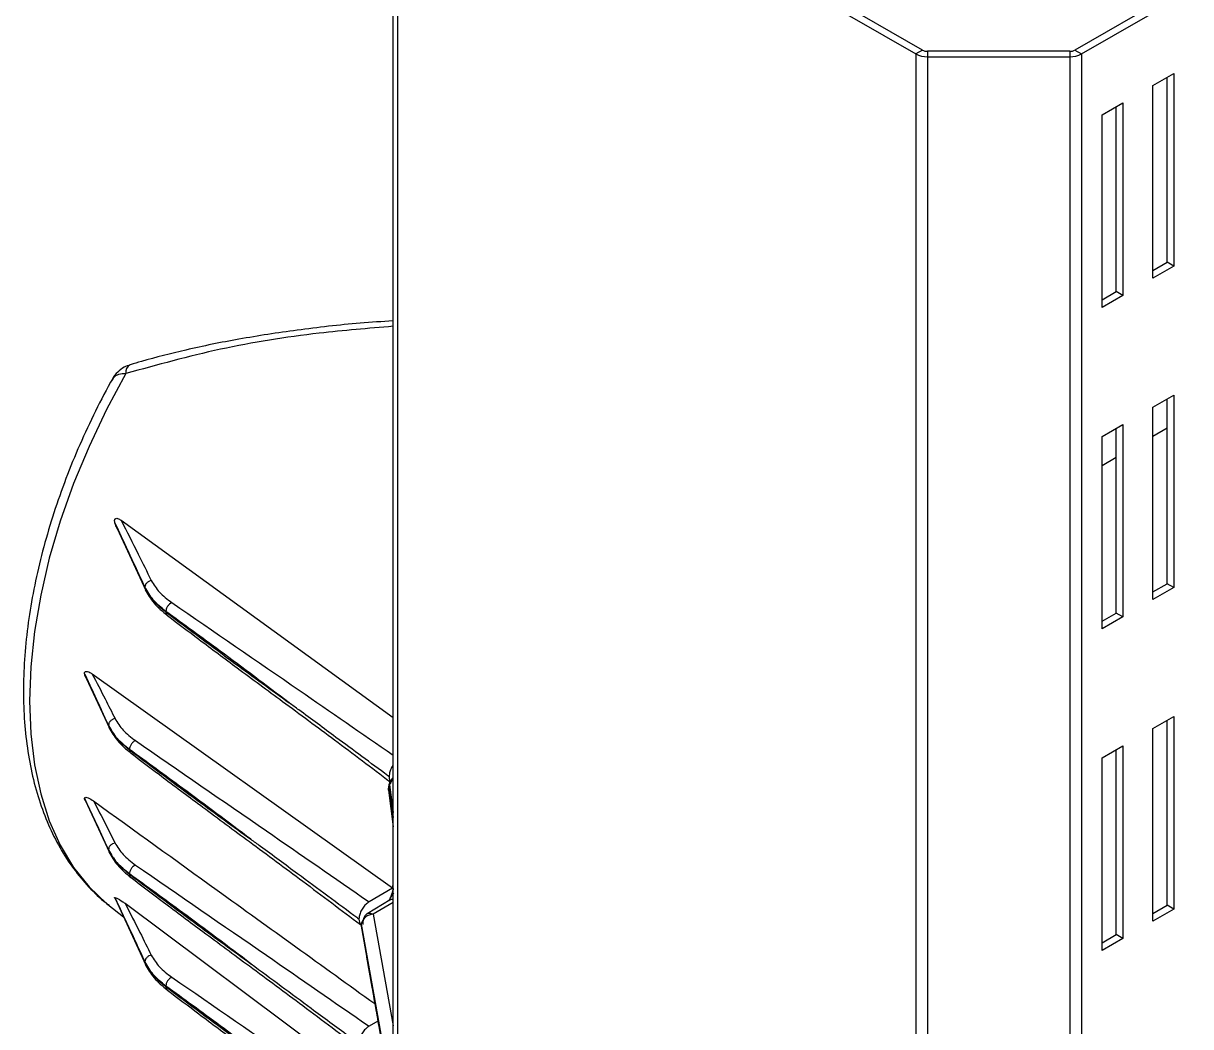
# Model space of a CAD drawing. Extents: x 8 to 113, y 0 to 87.
# Drawn here: x 10.368 to 15.318, y 70.201 to 74.457 of the extents above; entities that cross this region are included whole.
import ezdxf

# ---------------------------------------------------------------- set-up
doc = ezdxf.new("R2010")
doc.units = 0
doc.header["$MEASUREMENT"] = 0
doc.layers.add('OBJECT', color=7, linetype='CONTINUOUS')

msp = doc.modelspace()

# ---------------------------------------------------------------- linework, layer by layer
at = {"layer": 'OBJECT'}
for p, q in [((11.9357, 70.0909), (11.9357, 75.623)), ((11.9562, 75.5944), (14.1518, 74.3269)), ((11.9562, 70.0624), (11.9562, 75.5944)), ((14.1801, 74.3432), (11.9844, 75.6108)), ((15.6314, 74.8076), (14.827, 74.3432)), ((14.8553, 74.3269), (15.6597, 74.7913)), ((14.1801, 74.3432), (14.1518, 74.3269)), ((14.2013, 74.3382), (14.2013, 74.3151)), ((14.8058, 74.3382), (14.2013, 74.3382)), ((14.8058, 74.3382), (14.8058, 74.3151)), ((14.827, 74.3432), (14.8553, 74.3269)), ((14.1518, 74.3269), (14.1518, 68.7948)), ((14.2013, 74.3151), (14.2013, 68.783)), ((14.2013, 74.3151), (14.8058, 74.3151)), ((14.8058, 74.3151), (14.8058, 68.783)), ((14.8553, 74.3269), (14.8553, 68.7948)), ((15.1576, 74.1928), (15.246, 74.2438)), ((15.246, 74.2438), (15.246, 73.4273)), ((15.1576, 73.3762), (15.1576, 74.1928)), ((15.2177, 73.4436), (15.2177, 74.2275)), ((14.942, 74.0683), (15.0304, 74.1193)), ((15.0021, 73.3191), (15.0021, 74.103)), ((15.0304, 74.1193), (15.0304, 73.3028)), ((14.942, 73.2517), (14.942, 74.0683)), ((15.1576, 73.4089), (15.2177, 73.4436)), ((15.246, 73.4273), (15.1576, 73.3762)), ((15.246, 73.4273), (15.2177, 73.4436)), ((14.942, 73.2844), (15.0021, 73.3191)), ((15.0304, 73.3028), (14.942, 73.2517)), ((15.0304, 73.3028), (15.0021, 73.3191)), ((15.1576, 72.8292), (15.246, 72.8802)), ((15.2177, 72.08), (15.2177, 72.8639)), ((15.246, 72.8802), (15.246, 72.0636)), ((15.1576, 72.0126), (15.1576, 72.8292)), ((14.942, 72.7047), (15.0304, 72.7557)), ((15.0304, 72.7557), (15.0304, 71.9391)), ((14.942, 71.8881), (14.942, 72.7047)), ((15.0021, 71.9555), (15.0021, 72.7394)), ((15.2177, 72.7397), (15.1576, 72.705)), ((15.0021, 72.6152), (14.942, 72.5805)), ((10.766, 72.3148), (10.8876, 72.0511)), ((10.7831, 72.3489), (11.9357, 71.5122)), ((10.8839, 72.0659), (10.8839, 72.0621)), ((15.1576, 72.0453), (15.2177, 72.08)), ((15.246, 72.0636), (15.1576, 72.0126)), ((15.246, 72.0636), (15.2177, 72.08)), ((10.9728, 71.9621), (10.9728, 71.9598)), ((14.942, 71.9208), (15.0021, 71.9555)), ((15.0304, 71.9391), (14.942, 71.8881)), ((15.0304, 71.9391), (15.0021, 71.9555)), ((10.6347, 71.6798), (10.7334, 71.4671)), ((11.9332, 70.788), (10.6605, 71.6969)), ((15.1576, 71.4655), (15.246, 71.5166)), ((15.246, 71.5166), (15.246, 70.7)), ((10.7295, 71.4794), (10.7295, 71.4785)), ((15.2177, 70.7163), (15.2177, 71.5002)), ((15.1576, 70.649), (15.1576, 71.4655)), ((10.8185, 71.3765), (10.8185, 71.3754)), ((14.942, 71.341), (15.0304, 71.3921)), ((15.0021, 70.5918), (15.0021, 71.3757)), ((15.0304, 71.3921), (15.0304, 70.5755)), ((14.942, 70.5245), (14.942, 71.341)), ((11.9188, 71.2209), (11.9357, 71.0879)), ((11.9193, 71.2618), (11.9193, 71.2616)), ((11.9207, 71.2274), (11.9357, 71.1095)), ((11.9168, 71.2037), (11.9357, 71.0487)), ((10.6302, 71.162), (10.7334, 70.9396)), ((10.7295, 70.951), (10.7295, 70.952)), ((10.8185, 70.8479), (10.8185, 70.8491)), ((11.9332, 70.788), (11.834, 70.7307)), ((11.9332, 70.788), (11.9357, 70.8057)), ((11.9357, 70.7878), (11.9342, 70.7776)), ((10.7571, 70.7455), (10.8876, 70.4621)), ((11.9232, 70.7391), (11.8254, 70.6798)), ((11.9357, 70.728), (11.8516, 70.6778)), ((11.9217, 70.7377), (11.9181, 70.7354)), ((11.9257, 70.7475), (11.939, 70.7687)), ((10.7271, 70.7194), (10.7935, 70.6664)), ((10.7271, 70.7194), (10.7312, 70.7161)), ((11.8296, 69.9536), (10.8006, 70.7233)), ((11.8516, 70.6778), (11.9357, 70.2044)), ((15.1576, 70.6816), (15.2177, 70.7163)), ((15.246, 70.7), (15.1576, 70.649)), ((15.246, 70.7), (15.2177, 70.7163)), ((11.7914, 70.6572), (11.7914, 70.657)), ((11.8009, 70.6361), (11.8998, 70.078)), ((11.8994, 70.0731), (11.8009, 70.6355)), ((14.942, 70.5571), (15.0021, 70.5918)), ((15.0304, 70.5755), (14.942, 70.5245)), ((15.0304, 70.5755), (15.0021, 70.5918)), ((10.8839, 70.4731), (10.8839, 70.4769)), ((10.9728, 70.3708), (10.9728, 70.3732)), ((11.8715, 70.2248), (11.834, 70.2032))]:
    msp.add_line(p, q, dxfattribs=at)
at = {"layer": 'OBJECT', "flags": 128}
for points in [[(10.8035, 72.9712), (10.7211, 72.8184), (10.6468, 72.6624), (10.5813, 72.5046), (10.5251, 72.3459), (10.4784, 72.1877), (10.4418, 72.0311), (10.4154, 71.8773), (10.3996, 71.7274), (10.3942, 71.5826), (10.3996, 71.4439), (10.4154, 71.3124), (10.4418, 71.189), (10.4784, 71.0747), (10.5251, 70.9704), (10.5813, 70.8767), (10.6468, 70.7945), (10.7211, 70.7242), (10.7271, 70.7194)], [(11.9168, 71.2037), (11.9166, 71.2111), (11.9188, 71.2209)], [(11.9357, 70.7813), (11.9343, 70.7794), (11.9336, 70.7774)], [(11.9257, 70.7475), (11.925, 70.7482), (11.9248, 70.7489), (11.9248, 70.7493), (11.9252, 70.7497), (11.9256, 70.7498)], [(11.7914, 70.6572), (11.789, 70.6589), (11.7871, 70.6603)], [(11.8009, 70.6355), (11.8009, 70.6267), (11.8017, 70.6227)]]:
    msp.add_lwpolyline(points, dxfattribs=at)
at = {"layer": 'OBJECT'}
for centre, radius, start, end in [((14.2005, 74.3814), 0.0433, 241.9585, 271.1442), ((14.8067, 74.3814), 0.0433, 268.8552, 298.0406), ((14.1993, 74.416), 0.101, 241.9601, 271.1438), ((14.8078, 74.416), 0.101, 268.8562, 298.04), ((10.8388, 72.9775), 0.0359, 119.0469, 190.0968), ((11.941, 70.7768), 0.00741, 175.4409, 223.566), ((11.9091, 70.7494), 0.0166, 315.9456, 353.4648), ((11.8525, 70.625), 0.0528, 91.0022, 167.843)]:
    msp.add_arc(centre, radius, start, end, dxfattribs=at)
for centre, major_axis, start_param, end_param in [((10.0161, 73.1392), (-0.7659, 2.3851), 4.306012, 4.30714), ((9.7659, 73.2913), (-0.7463, 2.324), 3.893388, 3.895339), ((9.7659, 73.2913), (-0.7463, 2.324), 3.50162, 3.503571), ((10.0161, 73.1392), (-0.7659, 2.3851), 3.08982, 3.090948)]:
    msp.add_ellipse(centre, major_axis=major_axis, ratio=0.199933, start_param=start_param, end_param=end_param, dxfattribs=at)
for points, knots in [([(11.9357, 73.1717), (11.831, 73.1629), (11.5827, 73.1422), (11.2008, 73.0815), (10.9359, 73.008), (10.8035, 72.9712)], [0, 0, 0, 0, 0.267036, 0.633641, 1, 1, 1, 1]), ([(11.9357, 73.1947), (11.8892, 73.1916), (11.7522, 73.1827), (11.5341, 73.1573), (11.2872, 73.1198), (11.0672, 73.0751), (10.9147, 73.0364), (10.8372, 73.0135), (10.8214, 73.0088)], [0, 0, 0, 0, 0.12024, 0.354778, 0.574557, 0.779582, 0.954953, 1, 1, 1, 1]), ([(10.8217, 73.0083), (10.8128, 73.0053), (10.7929, 72.9984), (10.7675, 72.9775), (10.7499, 72.9583), (10.7443, 72.945), (10.7434, 72.9428)], [0, 0, 0, 0, 0.257467, 0.577044, 0.932229, 1, 1, 1, 1]), ([(10.8035, 72.9712), (10.7926, 72.9703), (10.7707, 72.9686), (10.7508, 72.9574), (10.7462, 72.9462), (10.7446, 72.9424)], [0, 0, 0, 0, 0.392208, 0.7928, 1, 1, 1, 1]), ([(10.743, 72.9434), (10.7412, 72.9403), (10.7136, 72.8914), (10.6644, 72.7944), (10.5987, 72.6519), (10.5408, 72.5076), (10.4907, 72.3626), (10.4487, 72.2178), (10.4151, 72.0739), (10.3903, 71.9318), (10.3743, 71.7923), (10.3675, 71.6563), (10.3699, 71.5245), (10.3817, 71.3978), (10.4029, 71.277), (10.4335, 71.1631), (10.4733, 71.0568), (10.5222, 70.959), (10.5794, 70.8704), (10.6454, 70.7928), (10.6967, 70.7415), (10.7278, 70.7195), (10.7322, 70.7164)], [0, 0, 0, 0, 0.003666, 0.058545, 0.113449, 0.168377, 0.223344, 0.278361, 0.333441, 0.388592, 0.443822, 0.499132, 0.554514, 0.609946, 0.665364, 0.720681, 0.775777, 0.83051, 0.884738, 0.938365, 0.991378, 1, 1, 1, 1]), ([(10.7562, 72.3396), (10.7559, 72.3415), (10.7552, 72.3448), (10.7553, 72.3492), (10.7562, 72.3524), (10.7575, 72.3547), (10.7596, 72.3564), (10.763, 72.3576), (10.7715, 72.3567), (10.7781, 72.3523), (10.7831, 72.3489)], [0, 0, 0, 0, 0.113364, 0.188717, 0.241998, 0.295663, 0.342489, 0.417958, 0.560438, 1, 1, 1, 1]), ([(10.8839, 72.0659), (10.8601, 72.1169), (10.8175, 72.2081), (10.775, 72.2994), (10.7562, 72.3396)], [0, 0, 0, 0, 0.559998, 1, 1, 1, 1]), ([(10.766, 72.3148), (10.7658, 72.3152), (10.7617, 72.3215), (10.7592, 72.3295), (10.7568, 72.337)], [0, 0, 0, 0, 0.059771, 1, 1, 1, 1]), ([(10.7568, 72.337), (10.7805, 72.2857), (10.8229, 72.194), (10.8652, 72.1024), (10.8839, 72.0621)], [0, 0, 0, 0, 0.559997, 1, 1, 1, 1]), ([(10.7831, 72.3489), (10.8072, 72.3012), (10.8501, 72.216), (10.8921, 72.1307), (10.9106, 72.0931)], [0, 0, 0, 0, 0.560013, 1, 1, 1, 1]), ([(10.9106, 72.0931), (10.9072, 72.0923), (10.902, 72.0909), (10.8958, 72.0871), (10.8915, 72.0834), (10.8881, 72.0792), (10.8848, 72.0733), (10.8842, 72.0688), (10.8839, 72.0659)], [0, 0, 0, 0, 0.239573, 0.368432, 0.5, 0.63156, 0.76042, 1, 1, 1, 1]), ([(10.9728, 71.9621), (10.9535, 71.9781), (10.9149, 72.0101), (10.8942, 72.0473), (10.8839, 72.0659)], [0, 0, 0, 0, 0.499961, 1, 1, 1, 1]), ([(10.8839, 72.0621), (10.8942, 72.0438), (10.9149, 72.0071), (10.9535, 71.9756), (10.9728, 71.9598)], [0, 0, 0, 0, 0.500039, 1, 1, 1, 1]), ([(10.8839, 72.0621), (10.8842, 72.0593), (10.8846, 72.0553), (10.887, 72.0521), (10.8877, 72.0511)], [0, 0, 0, 0, 0.695925, 1, 1, 1, 1]), ([(10.9106, 72.0931), (10.9209, 72.0762), (10.9416, 72.0426), (10.979, 72.0141), (10.9977, 71.9999)], [0, 0, 0, 0, 0.501105, 1, 1, 1, 1]), ([(10.8855, 72.0545), (10.8964, 72.035), (10.9182, 71.996), (10.9585, 71.9625), (10.9786, 71.9457)], [0, 0, 0, 0, 0.50137, 1, 1, 1, 1]), ([(10.8877, 72.0511), (10.8879, 72.0509), (10.8888, 72.0494), (10.8912, 72.0475), (10.8936, 72.0463), (10.8947, 72.0458)], [0, 0, 0, 0, 0.096936, 0.624249, 1, 1, 1, 1]), ([(10.9977, 71.9999), (10.9945, 71.9981), (10.9896, 71.9953), (10.9838, 71.9894), (10.9798, 71.9842), (10.9766, 71.9785), (10.9736, 71.9709), (10.9731, 71.9656), (10.9728, 71.9621)], [0, 0, 0, 0, 0.239485, 0.368378, 0.5, 0.631622, 0.760513, 1, 1, 1, 1]), ([(11.4955, 71.5748), (11.3979, 71.6484), (11.2237, 71.7799), (11.0495, 71.9065), (10.9728, 71.9621)], [0, 0, 0, 0, 0.560064, 1, 1, 1, 1]), ([(10.9977, 71.9999), (11.178, 71.876), (11.4912, 71.6607), (11.8032, 71.445), (11.9357, 71.3534)], [0, 0, 0, 0, 0.575705, 1, 1, 1, 1]), ([(10.9728, 71.9598), (11.0704, 71.8868), (11.2446, 71.7563), (11.4188, 71.6303), (11.4955, 71.5748)], [0, 0, 0, 0, 0.559937, 1, 1, 1, 1]), ([(10.9728, 71.9598), (10.9731, 71.9567), (10.9736, 71.952), (10.9764, 71.9475), (10.9784, 71.9461), (10.9793, 71.9454)], [0, 0, 0, 0, 0.508253, 0.781805, 1, 1, 1, 1]), ([(10.9792, 71.9453), (11.0237, 71.9116), (11.1222, 71.8369), (11.2851, 71.7156), (11.477, 71.5737), (11.6936, 71.4139), (11.845, 71.2995), (11.9234, 71.2402)], [0, 0, 0, 0, 0.141855, 0.314113, 0.516775, 0.749835, 1, 1, 1, 1]), ([(10.628, 71.6989), (10.628, 71.6999), (10.6279, 71.7019), (10.6287, 71.7045), (10.6305, 71.7067), (10.6343, 71.7083), (10.6446, 71.7071), (10.6538, 71.7012), (10.6605, 71.6969)], [0, 0, 0, 0, 0.052382, 0.104943, 0.166385, 0.263155, 0.457421, 1, 1, 1, 1]), ([(10.7295, 71.4794), (10.7106, 71.5205), (10.6768, 71.5937), (10.6429, 71.6668), (10.628, 71.6989)], [0, 0, 0, 0, 0.560003, 1, 1, 1, 1]), ([(10.635, 71.68), (10.6338, 71.6818), (10.6315, 71.6851), (10.6293, 71.6907), (10.6286, 71.6942), (10.6284, 71.6956)], [0, 0, 0, 0, 0.389877, 0.751197, 1, 1, 1, 1]), ([(10.6284, 71.6956), (10.6473, 71.6551), (10.681, 71.5828), (10.7147, 71.5104), (10.7295, 71.4785)], [0, 0, 0, 0, 0.560005, 1, 1, 1, 1]), ([(10.6605, 71.6969), (10.6789, 71.6616), (10.7117, 71.5986), (10.7433, 71.5355), (10.7572, 71.5077)], [0, 0, 0, 0, 0.560034, 1, 1, 1, 1]), ([(11.915, 71.2648), (11.9146, 71.2651), (11.8409, 71.3196), (11.7146, 71.4129), (11.5755, 71.5157), (11.5094, 71.5645), (11.4959, 71.5745), (11.4955, 71.5748)], [0, 0, 0, 0, 0.002464, 0.527441, 0.903158, 0.997088, 1, 1, 1, 1]), ([(10.7572, 71.5077), (10.7537, 71.5068), (10.7483, 71.5054), (10.7419, 71.5014), (10.7374, 71.4976), (10.7339, 71.4933), (10.7304, 71.4872), (10.7299, 71.4825), (10.7295, 71.4794)], [0, 0, 0, 0, 0.239579, 0.368437, 0.5, 0.631566, 0.760425, 1, 1, 1, 1]), ([(10.8185, 71.3765), (10.7992, 71.3924), (10.7605, 71.4241), (10.7399, 71.461), (10.7295, 71.4794)], [0, 0, 0, 0, 0.499957, 1, 1, 1, 1]), ([(10.7295, 71.4785), (10.7399, 71.4601), (10.7605, 71.4232), (10.7992, 71.3913), (10.8185, 71.3754)], [0, 0, 0, 0, 0.500043, 1, 1, 1, 1]), ([(10.7295, 71.4785), (10.7298, 71.4756), (10.7303, 71.4714), (10.7328, 71.4681), (10.7335, 71.4671)], [0, 0, 0, 0, 0.694979, 1, 1, 1, 1]), ([(10.7312, 71.4707), (10.7422, 71.451), (10.7639, 71.4118), (10.8042, 71.3781), (10.8243, 71.3614)], [0, 0, 0, 0, 0.501298, 1, 1, 1, 1]), ([(10.7335, 71.4671), (10.7337, 71.4669), (10.7347, 71.4654), (10.737, 71.4634), (10.7396, 71.4622), (10.7406, 71.4617)], [0, 0, 0, 0, 0.096683, 0.633209, 1, 1, 1, 1]), ([(10.7572, 71.5077), (10.7674, 71.4908), (10.7878, 71.4571), (10.8248, 71.4285), (10.8433, 71.4143)], [0, 0, 0, 0, 0.5007266, 1, 1, 1, 1]), ([(10.8433, 71.4143), (10.8401, 71.4125), (10.8353, 71.4097), (10.8295, 71.4038), (10.8255, 71.3986), (10.8223, 71.3929), (10.8192, 71.3853), (10.8188, 71.38), (10.8185, 71.3765)], [0, 0, 0, 0, 0.2394857, 0.3683804, 0.4999968, 0.631618, 0.7605141, 1, 1, 1, 1]), ([(11.3329, 70.9959), (11.2369, 71.0682), (11.0654, 71.1974), (10.8939, 71.3218), (10.8185, 71.3765)], [0, 0, 0, 0, 0.560058, 1, 1, 1, 1]), ([(10.8185, 71.3754), (10.9145, 71.3034), (11.086, 71.1748), (11.2574, 71.0506), (11.3329, 70.9959)], [0, 0, 0, 0, 0.5599417, 1, 1, 1, 1]), ([(10.8185, 71.3754), (10.8188, 71.3723), (10.8193, 71.3676), (10.8221, 71.3631), (10.824, 71.3617), (10.8249, 71.3611)], [0, 0, 0, 0, 0.508254, 0.781796, 1, 1, 1, 1]), ([(10.8433, 71.4143), (11.0286, 71.2868), (11.3593, 71.0592), (11.689, 70.8311), (11.834, 70.7307)], [0, 0, 0, 0, 0.560008, 1, 1, 1, 1]), ([(10.8248, 71.361), (10.8706, 71.3263), (10.9718, 71.2495), (11.1393, 71.1248), (11.3365, 70.9787), (11.5599, 70.8137), (11.7165, 70.6954), (11.7979, 70.6339)], [0, 0, 0, 0, 0.141474, 0.313268, 0.515383, 0.747816, 1, 1, 1, 1]), ([(11.9357, 71.3096), (11.9355, 71.3094), (11.9311, 71.3041), (11.9251, 71.2909), (11.9199, 71.2746), (11.9194, 71.2654), (11.9193, 71.2618)], [0, 0, 0, 0, 0.017705, 0.392503, 0.764509, 1, 1, 1, 1]), ([(11.9193, 71.2618), (11.9185, 71.2623), (11.917, 71.2634), (11.9156, 71.2644), (11.915, 71.2648)], [0, 0, 0, 0, 0.559993, 1, 1, 1, 1]), ([(11.915, 71.2648), (11.9158, 71.2642), (11.9172, 71.2631), (11.9186, 71.2621), (11.9193, 71.2616)], [0, 0, 0, 0, 0.5599937, 1, 1, 1, 1]), ([(11.9358, 71.2565), (11.9347, 71.2556), (11.9308, 71.2527), (11.9252, 71.245), (11.9199, 71.2344), (11.9174, 71.2238), (11.9165, 71.2157), (11.9163, 71.2092), (11.9166, 71.2056), (11.9168, 71.2036)], [0, 0, 0, 0, 0.0700503, 0.2484412, 0.4743853, 0.6656814, 0.7979083, 0.8858306, 1, 1, 1, 1]), ([(11.9207, 71.2274), (11.9207, 71.2277), (11.9206, 71.2281), (11.9204, 71.2283), (11.9202, 71.2282), (11.92, 71.228), (11.9198, 71.2275), (11.9196, 71.2269), (11.9193, 71.2259), (11.919, 71.2247), (11.9189, 71.2232), (11.9188, 71.2219), (11.9188, 71.2213), (11.9188, 71.2209)], [0, 0, 0, 0, 0.13574, 0.194591, 0.250843, 0.311563, 0.37511, 0.438068, 0.500883, 0.619799, 0.750938, 0.873701, 1, 1, 1, 1]), ([(11.9193, 71.2616), (11.9195, 71.2568), (11.9198, 71.2492), (11.9232, 71.2444), (11.9245, 71.2426)], [0, 0, 0, 0, 0.623001, 1, 1, 1, 1]), ([(11.9357, 71.2472), (11.9356, 71.2472), (11.9313, 71.2447), (11.9258, 71.2379), (11.9223, 71.2307), (11.9207, 71.2274)], [0, 0, 0, 0, 0.000813, 0.551691, 1, 1, 1, 1]), ([(10.6284, 71.1707), (10.6287, 71.1715), (10.6296, 71.1736), (10.6345, 71.1744), (10.6462, 71.1713), (10.6579, 71.1636), (10.6657, 71.1586)], [0, 0, 0, 0, 0.0729686, 0.1943384, 0.4686987, 1, 1, 1, 1]), ([(10.7295, 70.952), (10.7106, 70.993), (10.6769, 71.0661), (10.6432, 71.1388), (10.6284, 71.1707)], [0, 0, 0, 0, 0.5600153, 1, 1, 1, 1]), ([(10.6296, 71.1624), (10.6291, 71.1634), (10.6283, 71.1652), (10.6279, 71.1674), (10.628, 71.1685), (10.628, 71.1689)], [0, 0, 0, 0, 0.376958, 0.756016, 1, 1, 1, 1]), ([(10.628, 71.1689), (10.647, 71.1283), (10.6808, 71.056), (10.7146, 70.9831), (10.7295, 70.951)], [0, 0, 0, 0, 0.560014, 1, 1, 1, 1]), ([(10.6657, 71.1586), (10.8403, 71.0326), (11.2377, 70.7459), (11.6354, 70.4594), (11.8584, 70.2988)], [0, 0, 0, 0, 0.439405, 1, 1, 1, 1]), ([(10.6657, 71.1586), (10.6831, 71.1253), (10.7142, 71.066), (10.7441, 71.0064), (10.7572, 70.9802)], [0, 0, 0, 0, 0.560038, 1, 1, 1, 1]), ([(10.7572, 70.9802), (10.7537, 70.9793), (10.7483, 70.9779), (10.7419, 70.9739), (10.7374, 70.9702), (10.7339, 70.9658), (10.7304, 70.9597), (10.7299, 70.955), (10.7295, 70.952)], [0, 0, 0, 0, 0.239578, 0.368434, 0.499997, 0.631562, 0.76042, 1, 1, 1, 1]), ([(10.7572, 70.9802), (10.7674, 70.9633), (10.7878, 70.9297), (10.8248, 70.9011), (10.8433, 70.8868)], [0, 0, 0, 0, 0.5007266, 1, 1, 1, 1]), ([(11.7871, 70.6603), (11.7868, 70.6605), (11.7014, 70.7236), (11.5637, 70.8255), (11.413, 70.9367), (11.3469, 70.9856), (11.3333, 70.9956), (11.3329, 70.9959)], [0, 0, 0, 0, 0.002275, 0.563506, 0.91051, 0.997261, 1, 1, 1, 1]), ([(10.8185, 70.8491), (10.7992, 70.8649), (10.7605, 70.8966), (10.7399, 70.9335), (10.7295, 70.952)], [0, 0, 0, 0, 0.499957, 1, 1, 1, 1]), ([(10.7295, 70.951), (10.7399, 70.9326), (10.7605, 70.8957), (10.7992, 70.8638), (10.8185, 70.8479)], [0, 0, 0, 0, 0.500043, 1, 1, 1, 1]), ([(10.7295, 70.951), (10.7298, 70.9481), (10.7303, 70.9439), (10.7328, 70.9407), (10.7335, 70.9397)], [0, 0, 0, 0, 0.695486, 1, 1, 1, 1]), ([(10.7312, 70.9432), (10.7422, 70.9235), (10.7639, 70.8843), (10.8042, 70.8507), (10.8243, 70.8339)], [0, 0, 0, 0, 0.501298, 1, 1, 1, 1]), ([(10.7335, 70.9397), (10.7337, 70.9394), (10.7347, 70.9379), (10.737, 70.9359), (10.7396, 70.9347), (10.7406, 70.9342)], [0, 0, 0, 0, 0.097608, 0.633584, 1, 1, 1, 1]), ([(10.8433, 70.8868), (10.8401, 70.885), (10.8353, 70.8822), (10.8295, 70.8763), (10.8255, 70.8711), (10.8223, 70.8654), (10.8192, 70.8579), (10.8188, 70.8525), (10.8185, 70.8491)], [0, 0, 0, 0, 0.239486, 0.368381, 0.500001, 0.631618, 0.760514, 1, 1, 1, 1]), ([(10.8433, 70.8868), (11.0286, 70.7593), (11.3593, 70.5317), (11.689, 70.3036), (11.834, 70.2032)], [0, 0, 0, 0, 0.560008, 1, 1, 1, 1]), ([(11.3329, 70.4684), (11.2369, 70.5407), (11.0654, 70.6699), (10.8939, 70.7943), (10.8185, 70.8491)], [0, 0, 0, 0, 0.560058, 1, 1, 1, 1]), ([(10.8185, 70.8479), (10.9145, 70.7759), (11.086, 70.6474), (11.2574, 70.5231), (11.3329, 70.4684)], [0, 0, 0, 0, 0.5599417, 1, 1, 1, 1]), ([(10.8185, 70.8479), (10.8188, 70.8449), (10.8193, 70.8401), (10.8221, 70.8357), (10.824, 70.8342), (10.8249, 70.8336)], [0, 0, 0, 0, 0.508249, 0.781798, 1, 1, 1, 1]), ([(10.8248, 70.8335), (10.8706, 70.7988), (10.9719, 70.722), (11.1393, 70.5973), (11.3365, 70.4513), (11.5612, 70.2853), (11.7189, 70.1661), (11.8016, 70.1036)], [0, 0, 0, 0, 0.1409457, 0.3120985, 0.5134602, 0.7450257, 1, 1, 1, 1]), ([(11.9336, 70.7774), (11.9329, 70.7735), (11.9312, 70.7645), (11.9272, 70.7549), (11.9249, 70.7495)], [0, 0, 0, 0, 0.436573, 1, 1, 1, 1]), ([(10.7571, 70.7454), (10.7569, 70.7456), (10.7563, 70.7464), (10.7556, 70.7476), (10.7551, 70.7491), (10.7558, 70.7493), (10.7562, 70.7494)], [0, 0, 0, 0, 0.071886, 0.242741, 0.497649, 1, 1, 1, 1]), ([(10.7562, 70.7494), (10.7801, 70.698), (10.8226, 70.6062), (10.8652, 70.5138), (10.8839, 70.4731)], [0, 0, 0, 0, 0.560009, 1, 1, 1, 1]), ([(10.7568, 70.7494), (10.7593, 70.7487), (10.7673, 70.7463), (10.7839, 70.7356), (10.7973, 70.7257), (10.8006, 70.7233)], [0, 0, 0, 0, 0.259599, 0.819529, 1, 1, 1, 1]), ([(10.8839, 70.4769), (10.8602, 70.528), (10.8178, 70.6192), (10.7755, 70.7096), (10.7568, 70.7494)], [0, 0, 0, 0, 0.560013, 1, 1, 1, 1]), ([(11.834, 70.7307), (11.8292, 70.7274), (11.8195, 70.7207), (11.8067, 70.7047), (11.7971, 70.6866), (11.7921, 70.67), (11.7916, 70.6608), (11.7914, 70.6572)], [0, 0, 0, 0, 0.217202, 0.434334, 0.650167, 0.86439, 1, 1, 1, 1]), ([(11.9208, 70.7371), (11.9209, 70.7378), (11.9216, 70.742), (11.9238, 70.7449), (11.9257, 70.7475)], [0, 0, 0, 0, 0.148963, 1, 1, 1, 1]), ([(11.9209, 70.7377), (11.9212, 70.7383), (11.9218, 70.7401), (11.9222, 70.7397), (11.9225, 70.7394)], [0, 0, 0, 0, 0.35415, 1, 1, 1, 1]), ([(11.9357, 70.74), (11.9344, 70.7403), (11.9306, 70.7413), (11.9257, 70.7405), (11.9227, 70.7384), (11.9217, 70.7377)], [0, 0, 0, 0, 0.263749, 0.76922, 1, 1, 1, 1]), ([(10.8006, 70.7233), (10.8214, 70.6825), (10.8586, 70.6095), (10.8947, 70.5363), (10.9106, 70.5041)], [0, 0, 0, 0, 0.560018, 1, 1, 1, 1]), ([(11.826, 70.6801), (11.8225, 70.6774), (11.8158, 70.6722), (11.8104, 70.6597), (11.808, 70.6469), (11.8078, 70.6384), (11.8076, 70.6347)], [0, 0, 0, 0, 0.297146, 0.574414, 0.814611, 1, 1, 1, 1]), ([(11.8258, 70.6797), (11.8268, 70.6804), (11.8297, 70.6822), (11.8356, 70.6829), (11.8432, 70.6819), (11.8488, 70.6792), (11.8516, 70.6778)], [0, 0, 0, 0, 0.156124, 0.424595, 0.705887, 1, 1, 1, 1]), ([(11.7871, 70.6603), (11.7879, 70.6597), (11.7893, 70.6586), (11.7908, 70.6575), (11.7914, 70.657)], [0, 0, 0, 0, 0.560015, 1, 1, 1, 1]), ([(11.7914, 70.657), (11.7918, 70.6525), (11.7927, 70.6428), (11.7968, 70.6341), (11.8011, 70.632), (11.8019, 70.6317)], [0, 0, 0, 0, 0.418217, 0.892116, 1, 1, 1, 1]), ([(11.8009, 70.6355), (11.8009, 70.6355), (11.8009, 70.6356), (11.8008, 70.6357), (11.8008, 70.6358), (11.8008, 70.6359), (11.8009, 70.6361), (11.8009, 70.6361), (11.8009, 70.6362), (11.8009, 70.6362), (11.8009, 70.6362), (11.8009, 70.6362), (11.8009, 70.6362), (11.8009, 70.6362), (11.8009, 70.6361)], [0, 0, 0, 0, 0.14846, 0.270216, 0.325866, 0.380992, 0.499258, 0.560332, 0.615032, 0.666467, 0.718978, 0.77612, 0.84064, 1, 1, 1, 1]), ([(11.8017, 70.6228), (11.8165, 70.538), (11.8492, 70.3507), (11.8822, 70.1634), (11.9004, 70.0609)], [0, 0, 0, 0, 0.452479, 1, 1, 1, 1]), ([(10.9106, 70.5041), (10.9072, 70.5033), (10.902, 70.502), (10.8958, 70.4981), (10.8915, 70.4944), (10.8881, 70.4902), (10.8848, 70.4844), (10.8842, 70.4798), (10.8839, 70.4769)], [0, 0, 0, 0, 0.239572, 0.368432, 0.499999, 0.63156, 0.760426, 1, 1, 1, 1]), ([(10.9728, 70.3732), (10.9535, 70.3891), (10.9149, 70.4211), (10.8942, 70.4583), (10.8839, 70.4769)], [0, 0, 0, 0, 0.499961, 1, 1, 1, 1]), ([(10.9106, 70.5041), (10.9209, 70.4873), (10.9416, 70.4536), (10.979, 70.4251), (10.9977, 70.4109)], [0, 0, 0, 0, 0.501105, 1, 1, 1, 1]), ([(10.8839, 70.4731), (10.8942, 70.4548), (10.9149, 70.4181), (10.9535, 70.3866), (10.9728, 70.3708)], [0, 0, 0, 0, 0.500039, 1, 1, 1, 1]), ([(10.8839, 70.4731), (10.8842, 70.4703), (10.8846, 70.4663), (10.887, 70.4631), (10.8877, 70.4621)], [0, 0, 0, 0, 0.695996, 1, 1, 1, 1]), ([(10.8855, 70.4655), (10.8964, 70.446), (10.9182, 70.407), (10.9585, 70.3735), (10.9786, 70.3568)], [0, 0, 0, 0, 0.50137, 1, 1, 1, 1]), ([(10.8877, 70.4621), (10.8879, 70.4619), (10.8888, 70.4604), (10.8912, 70.4585), (10.8936, 70.4573), (10.8947, 70.4568)], [0, 0, 0, 0, 0.097053, 0.624298, 1, 1, 1, 1]), ([(11.3329, 70.4684), (11.3333, 70.4681), (11.4187, 70.405), (11.5567, 70.3031), (11.7073, 70.1918), (11.7733, 70.143), (11.7868, 70.133), (11.7871, 70.1328)], [0, 0, 0, 0, 0.002739, 0.563971, 0.910975, 0.997725, 1, 1, 1, 1]), ([(10.9977, 70.4109), (10.9945, 70.4091), (10.9896, 70.4063), (10.9838, 70.4004), (10.9798, 70.3952), (10.9766, 70.3895), (10.9736, 70.382), (10.9731, 70.3766), (10.9728, 70.3732)], [0, 0, 0, 0, 0.239486, 0.368379, 0.5, 0.631622, 0.760508, 1, 1, 1, 1]), ([(10.9977, 70.4109), (11.178, 70.287), (11.4635, 70.0908), (11.748, 69.8941), (11.8528, 69.8217)], [0, 0, 0, 0, 0.631556, 1, 1, 1, 1]), ([(11.4955, 69.9858), (11.3979, 70.0594), (11.2237, 70.1909), (11.0495, 70.3175), (10.9728, 70.3732)], [0, 0, 0, 0, 0.560064, 1, 1, 1, 1]), ([(10.9728, 70.3708), (11.0704, 70.2978), (11.2446, 70.1673), (11.4188, 70.0413), (11.4955, 69.9858)], [0, 0, 0, 0, 0.559937, 1, 1, 1, 1]), ([(10.9728, 70.3708), (10.9731, 70.3677), (10.9736, 70.363), (10.9764, 70.3586), (10.9784, 70.3571), (10.9793, 70.3565)], [0, 0, 0, 0, 0.508242, 0.781794, 1, 1, 1, 1]), ([(10.9792, 70.3564), (11.0237, 70.3226), (11.1222, 70.2479), (11.2851, 70.1267), (11.477, 69.9847), (11.6779, 69.8365), (11.8138, 69.7339), (11.8767, 69.6864)], [0, 0, 0, 0, 0.149262, 0.330514, 0.543757, 0.788987, 1, 1, 1, 1]), ([(11.834, 70.2032), (11.8299, 70.2004), (11.8209, 70.1943), (11.8083, 70.1796), (11.7982, 70.1617), (11.7923, 70.1442), (11.7917, 70.1341), (11.7914, 70.1297)], [0, 0, 0, 0, 0.1876001, 0.4047628, 0.6207737, 0.8351753, 1, 1, 1, 1])]:
    msp.add_open_spline(points, degree=3, knots=knots, dxfattribs=at)

doc.saveas('drawing.dxf')
